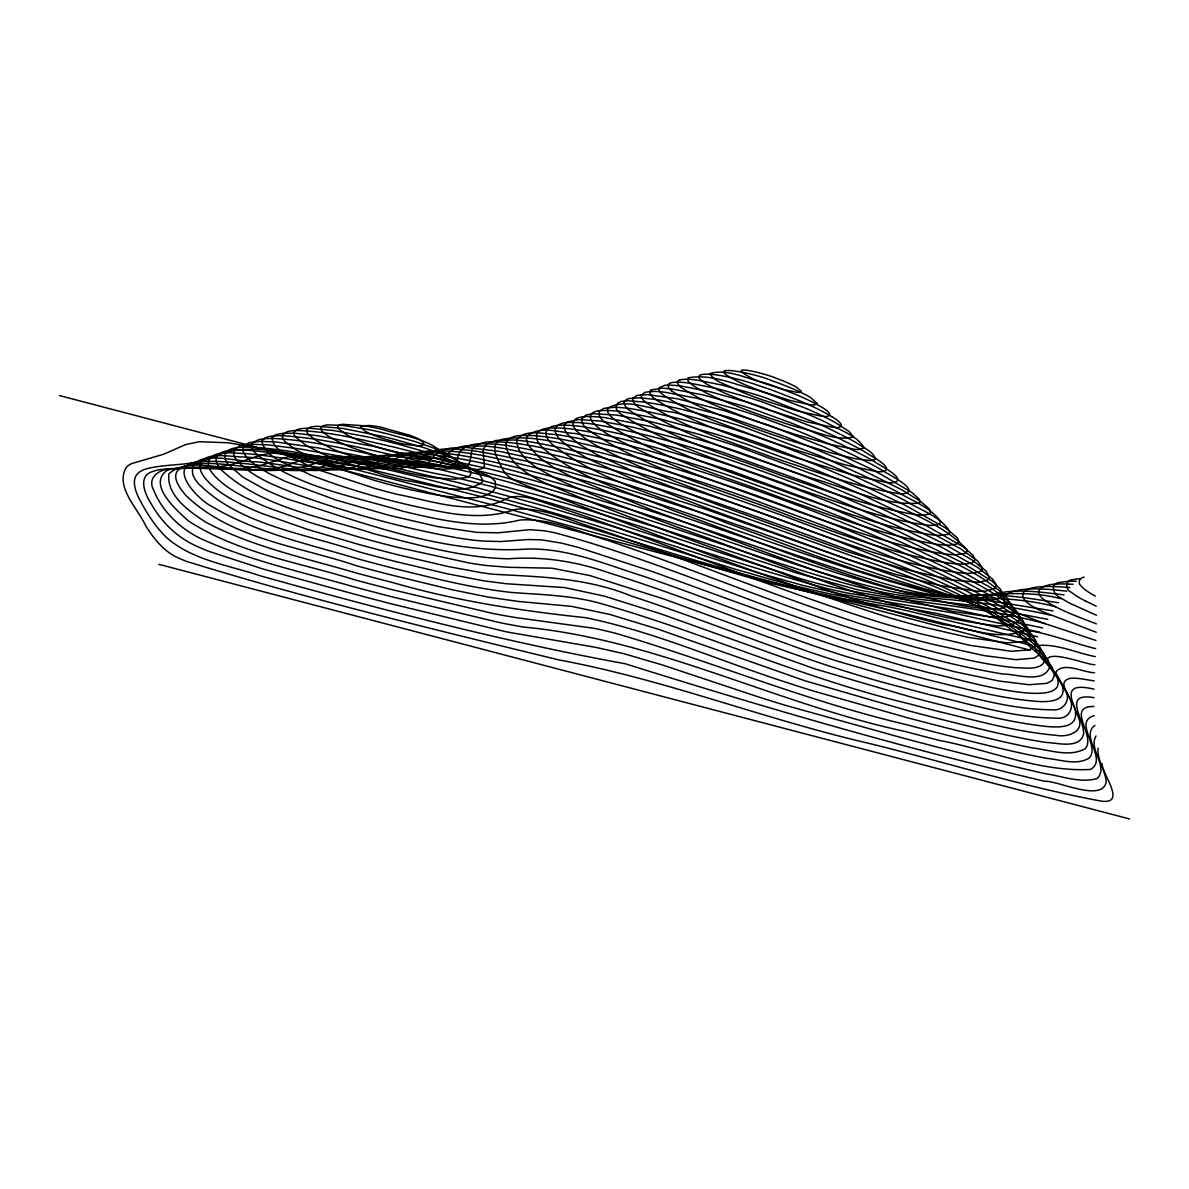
<?xml version="1.0" encoding="UTF-8"?>
<svg xmlns="http://www.w3.org/2000/svg" width="1189" height="1189" viewBox="0 0 1189 1189"><rect width="100%" height="100%" fill="white"/><g stroke="black" fill="none" stroke-linecap="round" stroke-linejoin="round"><path stroke-width="1.5" d="M1098.056 748.104C1097.001 759.905 1105.205 770.175 1106.246 781.738C1102.634 802.857 1057.571 780.4 1044.611 781.262C903.135 747.94 763.606 707.173 625.013 663.7C502.1 641.347 381.208 609.452 260.896 576.011C229.254 565.28 193.108 560.554 167.01 537.993C156.027 527.485 147.644 514.599 140.525 501.253C135.799 492.588 129.408 477.681 140.614 471.29A269.561 44.959 16.4 0 1 146.841 468.704C168.942 463.175 192.841 466.356 214.05 456.858C232.152 448.253 252.781 448.253 272.296 450.72C328.209 458.107 382.888 472.538 437.567 486.004C588.6 520.292 732.498 581.807 885.82 606.241A396.517 66.123 16.4 0 1 906.003 610.477L1035.129 641.213M1096.035 735.991C1087.89 749.323 1109.233 766.756 1097.09 778.542C1080.058 783.417 1062.134 776.149 1045.205 773.653C1009.729 765.805 974.564 756.665 939.399 747.628A1345.472 224.379 16.4 0 1 904.22 738.414L785.736 705.419A306.034 51.038 16.4 0 1 758.374 696.917L662.868 665.112L624.166 653.757L595.689 647.351L506.499 631.879L390.497 603.626A1303.263 217.349 16.4 0 1 353.43 593.891L263.17 569.055L208.818 551.354A59.94 10.002 16.4 0 1 197.76 546.672C177.978 538.216 161.867 522.67 151.33 504.047C145.162 494.654 137.017 475.853 153.024 471.379A239.925 40.01 16.4 0 1 160.604 469.477L217.498 466.712A325.444 54.278 16.4 0 0 226.846 465.493C245.32 461.867 262.293 451.33 281.808 453.277C350.25 457.185 416.536 477.042 482.779 493.376A626.96 104.558 16.4 0 1 526.222 505.176L540.475 509.174A557.492 92.98 16.4 0 1 584.275 521.897L735.174 569.204L790.522 585.018L831.527 594.247L936.204 613.346L1037.611 636.769M1094.891 725.394C1079.775 736.125 1107.672 759.489 1090.566 769.446C1039.171 772.226 989.248 749.769 939.206 740.405A1002.936 167.263 16.4 0 1 905.26 731.517C775.986 703.754 656.209 639.355 523.606 627.064A193.079 32.207 16.4 0 1 499.35 622.531L391.538 596.7A959.969 160.099 16.4 0 1 354.441 586.965C303.21 572.31 250.567 560.911 201.744 539.107C180.683 529.12 162.521 511.894 153.649 490.136C145.89 475.882 162.774 467.485 174.976 468.689C196.735 467.247 218.508 469.893 240.282 468.763A271.419 45.256 16.4 0 0 249.928 467.842L260.495 465.642L287.381 456.992L308.664 455.387L341.511 458.211L397.602 468.407L457.393 482.422L543.522 505.697L616.467 527.574L757.036 572.459L803.63 585.642L843.402 594.53L952.984 612.959L1040.122 632.355M651.483 389.858L661.307 388.268A68.516 11.429 16.4 0 1 672.454 389.085L703.368 394.971L741.891 405.627A118.514 19.767 16.4 0 1 758.582 411.052L792.825 423.596L824.527 436.764A263.363 43.919 16.4 0 1 841.381 444.433L861.921 454.659A269.799 44.989 16.4 0 1 873.454 460.99C876.605 463.918 910.937 480.074 892.226 482.808A36.874 6.153 16.4 0 1 887.039 482.511L853.137 475.243L792.082 456.442A342.818 57.176 16.4 0 1 778.676 451.924C736.556 436.348 692.28 423.581 654.455 398.731A89.992 15.011 16.4 0 1 651.364 389.814M1084.19 577.111C1079.523 577.527 1077.189 583.071 1081.187 586.132A94.139 15.695 16.4 0 0 1095.396 596.165M1094.266 715.644C1073.34 721.574 1100.167 745.503 1089.317 757.988C1076.654 765.865 1060.35 759.548 1046.632 758.329C1010.442 751.522 974.787 742.218 939.117 733.197A797.21 132.945 16.4 0 1 906.315 724.621C807.435 701.421 713.519 662.214 616.348 633.499A80.941 13.495 16.4 0 0 593.697 628.253L516.368 617.656A174.887 29.16 16.4 0 1 492.662 613.42L392.563 589.759A753.44 125.648 16.4 0 1 355.422 580.009C299.375 562.367 238.305 553.494 188.338 520.871C177.651 511.136 147.035 484.904 166.787 470.606A188.843 31.494 16.4 0 1 176.685 468.154C215.254 463.487 256.007 478.394 293.074 462.997C343.205 445.652 396.873 467.054 446.737 475.57C575.565 504.909 698.656 554.059 826.058 588.302A118.201 19.708 16.4 0 0 848.53 593.252L956.268 609.779L1042.649 627.97M664.71 385.399L658.974 387.941A83.914 14 16.4 0 0 662.927 394.718C691.24 414.069 724.606 424.339 756.353 436.571A268.417 44.766 16.4 0 0 795.768 449.992L844.799 464.765L875.728 471.394A35.076 5.856 16.4 0 0 881.584 471.721C898.483 469.105 866.974 454.064 864.135 451.434A232.925 38.851 16.4 0 0 855.738 446.782L836.729 437.24A236.329 39.415 16.4 0 0 821.361 430.225L761.123 406.683A110.592 18.444 16.4 0 0 746.157 401.793L710.071 391.731L682.218 386.247A65.068 10.85 16.4 0 0 664.71 385.399M1027.846 589.075L1025.572 589.224A200.837 33.5 16.4 0 0 1019.493 589.937L1011.661 591.899A237.815 39.668 16.4 0 0 1004.542 596.878L1003.843 598.439A203.23 33.887 16.4 0 0 1003.59 599.999L1005.775 605.26L1012.315 610.343A39.98 6.673 16.4 0 0 1016.342 612.484L1042.961 622.962L1095.976 640.47M1093.969 706.459C1064.868 706.355 1096.808 736.169 1085.096 748.817C1069.06 757.482 1049.619 749.887 1032.632 747.955C1001.197 741.743 970.12 733.881 939.072 726.003A659.865 110.042 16.4 0 1 907.341 717.71L813.737 691.121A247.669 41.303 16.4 0 1 786.94 682.56C719.925 660.995 655.08 631.909 585.865 617.715C520.975 610.878 456.413 600.98 393.559 582.803A615.263 102.611 16.4 0 1 356.373 573.024C305.736 558.102 253.004 547.103 205.965 522.328C189.645 511.671 166.356 495.828 168.883 473.817C187.535 457.364 218.627 469.447 241.367 468.421C270.735 472.568 300.549 471.007 327.674 458.478C398.374 451.969 467.44 478.023 535.243 494.475C618.488 517.839 700.024 546.732 782.466 572.667C867.271 603.195 958.78 600.044 1045.205 623.631M1076.402 581.228L1072.998 581.228A155.685 25.965 16.4 0 0 1061.643 582.238C1049.352 582.105 1052.25 594.916 1061.153 598.067A87.6 14.61 16.4 0 0 1070.07 603.358L1096.451 615.263M1093.895 697.675C1061.673 691.953 1084.754 719.464 1083.58 734.103C1079.478 749.338 1057.794 742.828 1046.558 742.501C1010.249 736.987 974.653 727.668 939.057 718.795A561.565 93.649 16.4 0 1 908.381 710.784L805.072 680.821L657.651 629.026L609.749 614.431L571.552 606.375L517.869 601.381L487.995 597.056L451.761 589.655L394.555 575.803A516.1 86.069 16.4 0 1 357.295 566.009C299.747 546.36 231.855 539.687 186.227 495.768C150.973 456.115 213.723 462.863 236.403 465.657C258.37 467.634 280.307 470.948 302.422 470.502C320.658 471.528 335.179 458.285 352.94 456.992C456.873 457.408 556.913 498.414 655.644 526.876A917.091 152.95 16.4 0 1 693.41 539.241L795.441 572.637L858.324 589.937L893.965 596.417L976.986 605.885L1047.777 619.335M1073.087 584.26L1064.229 583.933A170.339 28.402 16.4 0 0 1049.842 584.706C1009.788 594.485 1089.882 620.881 1096.421 623.898M1069.951 587.604L1064.051 587.098A177.726 29.636 16.4 0 0 1031.666 588.035A182.006 30.349 16.4 0 0 1025.111 590.755C1017.725 596.908 1029.035 604.517 1034.207 607.252A69.72 11.622 16.4 0 0 1043.08 611.889L1096.243 632.266M1066.949 591.171L1052.964 589.729A188.798 31.479 16.4 0 0 1027.831 589.06M1064.036 594.901C1040.613 592.167 1016.134 588.109 992.934 594.426C982.515 598.557 971.383 602.139 960.118 598.706C871.983 575.833 787.564 540.698 701.005 512.727C625.964 488.872 550.893 463.145 472.925 450.661C455.328 449.383 432.588 444.731 419.078 459.415C400.203 478.275 369.511 461.986 346.757 461.287C313.673 455.773 280.678 448.164 247.03 447.138C239.569 447.391 223.131 446.886 224.989 458.33A244.488 40.768 16.4 0 0 228.422 464.557L242.824 477.146L264.924 489.407A100.708 16.795 16.4 0 0 288.422 499.335C365.662 523.517 445.607 554.698 527.961 549.036C568.327 548.099 606.36 564.686 644.23 576.516C705.612 597.354 765.642 621.966 827.024 642.818A228.377 38.093 16.4 0 0 856.035 652.137L904.636 666.256A289.611 48.303 16.4 0 0 930.779 673.182C950.13 675.872 1107.36 726.033 1042.59 657.309C977.313 606.004 1069.045 642.877 1095.634 648.585M1093.999 689.159C1060.87 681.431 1071.274 699.266 1079.032 718.914C1083.878 732.647 1066.622 737.477 1056.218 735.307C1016.417 731.934 977.774 720.846 939.057 711.587A487.668 81.328 16.4 0 1 909.392 703.843C804.463 678.874 706.043 633.499 602.541 604.042C573.068 595.303 542.273 594.753 511.879 592.494C472.449 588.213 433.94 578.3 395.536 568.788A441.268 73.584 16.4 0 1 358.171 558.949C308.843 544.101 256.943 533.252 212.192 506.663C197.508 499.662 164.156 463.963 200.376 461.525C234.144 460.054 267.466 467.485 301.04 469.804C316.883 471.097 333.901 471.379 347.946 462.818C364.31 454.079 383.616 455.164 401.51 456.65A157.498 26.262 16.4 0 1 432.097 460.886C557.492 485.409 677.477 530.606 798.83 569.546C836.105 581.079 873.722 592.88 912.721 596.774C958.973 599.687 1005.106 604.889 1050.392 615.099M1061.197 598.766C1023.684 588.867 985.681 596.254 948.005 596.239A47.203 7.877 16.4 0 1 936.055 594.218C801.237 558.83 673.063 501.535 537.517 468.243C502.605 459.905 467.218 449.65 430.998 450.869C420.757 451.181 410.562 454.778 403.428 462.328C389.204 473.534 369.348 466.846 353.059 465.761C317.686 460.633 282.67 452.786 246.97 450.274A140.882 23.498 16.4 0 0 226.921 450.958C221.303 451.448 214.05 455.788 216.636 462.358A274.273 45.732 16.4 0 0 220.485 469.105C261.803 508.119 322.145 516.635 374.282 533.876C418.409 544.889 462.937 557.879 508.729 558.8C542.808 556.125 576.784 561.58 609.021 572.875C679.32 594.693 747.391 622.917 816.932 646.95A231.171 38.553 16.4 0 0 845.706 656.343L903.744 673.301A316.125 52.717 16.4 0 0 930.452 680.39C965.869 688.996 1001.361 698.656 1037.819 701.451C1046.617 702 1064.378 702.09 1063.025 689.085C1059.875 671.295 1040.643 662.318 1034.341 646.816L1034.935 645.954C1055.119 642.61 1075.525 652.791 1095.262 656.625M1058.433 602.734L1024.041 597.606A221.035 36.859 16.4 0 0 1005.983 595.823C987.212 593.935 968.426 595.986 949.654 596.135C917.447 595.213 886.682 583.992 856.065 575.015C730.878 534.5 607.609 486.643 478.736 458.657A126.896 21.164 16.4 0 0 448.327 453.678C430.537 452.206 410.294 449.13 394.421 459.43C383.839 469.521 368.545 470.22 354.768 468.525C318.384 464.973 282.61 456.844 246.182 453.618C235.125 453.737 206.054 447.911 208.521 466.46A308.872 51.513 16.4 0 0 212.757 473.698C224.201 487.148 240.356 495.323 256.125 502.635A98.063 16.349 16.4 0 0 270.111 508.52L308.65 522.134L360.549 537.532A296.135 49.388 16.4 0 0 398.33 547.52L469.224 562.992A141.238 23.557 16.4 0 0 486.539 565.518L508.104 567.287L552.008 568.208L589.922 575.58L663.685 598.959L807.197 651.2A231.87 38.672 16.4 0 0 835.54 660.564L902.837 680.346A347.203 57.904 16.4 0 0 930.125 687.569C970.209 696.769 1010.368 709.58 1051.819 709.774C1063.843 711.498 1071.884 699.013 1064.69 689.204C1060.291 679.93 1053.008 672.528 1047.554 663.923C1040.984 645.969 1088.723 665.751 1094.891 664.666M1055.713 606.776C998.121 591.349 937.467 603.313 880.41 585.909C777.651 556.66 678.161 516.992 575.313 487.921C521.703 473.192 467.797 455.565 411.825 453.485C394.005 450.973 379.796 461.808 364.562 468.258C324.374 472.746 284.602 459.667 244.622 456.962C233.103 457.676 196.022 448.446 200.614 470.621A349.819 58.335 16.4 0 0 205.221 478.32C216.235 491.503 231.721 499.87 247.03 507.094A95.893 15.992 16.4 0 0 261.729 513.395L307.996 529.566L359.806 544.725A335.313 55.913 16.4 0 0 397.423 554.654L448.134 566.529L480.46 572.533A144.553 24.107 16.4 0 0 492.692 574.213C539.553 576.71 586.994 577.809 631.255 595.986C721.753 625.637 809.412 663.908 901.916 687.346A384.24 64.072 16.4 0 0 929.768 694.733C971.562 704.274 1013.37 717.978 1056.575 718.141C1069.342 719.717 1075.54 706.073 1068.658 696.412C1065.255 687.866 1058.061 681.074 1055.832 672.097C1063.783 661.456 1083.194 672.573 1094.534 672.736M1094.222 680.881L1080.578 678.696A48.853 8.145 16.4 0 0 1070.873 678.25C1052.131 681.698 1077.412 702.714 1075.465 713.341C1077.041 729.11 1055.178 727.386 1045.012 726.301C1009.119 722.213 974.088 712.91 939.072 704.349A430.017 71.712 16.4 0 1 910.402 696.888L815.104 668.961L660.683 613.806L603.774 595.971L564.612 587.574L506.202 583.74L483.269 580.752L446.143 573.559L396.487 561.743A382.65 63.82 16.4 0 1 359.019 551.859C304.607 533.162 240.074 525.731 197.82 482.987A399.251 66.584 16.4 0 1 192.886 474.827C187.074 445.979 242.17 463.279 255.873 461.704C284.959 464.75 313.955 471.364 343.324 469.61C353.95 469.12 362.318 462.135 371.815 458.374C386.722 453.202 402.893 454.555 418.32 455.877C491.295 465.181 561.52 488.56 631.656 509.873A770.16 128.442 16.4 0 1 676.14 524.186C745.34 546.39 813.35 572.771 884.066 589.907A83.899 13.986 16.4 0 0 907.742 594.426L985.636 600.148L1053.023 610.908M409.373 489.437L428.308 493.42A104.81 17.478 16.4 0 0 448.699 496.616C462.699 497.73 478.602 500.301 491.206 492.499A338.568 56.463 16.4 0 0 495.516 487.044L495.308 481.411L490.463 476.819A24.107 4.028 16.4 0 0 487.371 475.199L459.013 465.018L411.335 451.493A234.634 39.133 16.4 0 0 393.812 447.064C362.482 439.841 330.958 431.8 298.707 430.537A105.717 17.627 16.4 0 0 286.638 431.904L282.551 435.144A121.07 20.198 16.4 0 0 286.103 442.546L296.002 449.873L309.616 457.096A86.232 14.387 16.4 0 0 330.542 465.91L374.431 480.371A117.904 19.663 16.4 0 0 409.373 489.437M1032.661 645.686L897.026 611.77L764.17 581.867L605.691 535.808L505.756 508.298L360.386 470.785L269.502 449.814L228.169 442.784L199.232 441.714L185.722 444.552L163.71 454.213L131.771 463.547A326.559 54.456 16.4 0 0 126.569 466.95C114.397 486.524 137.716 508.223 145.563 525.538C153.946 538.944 164.35 552.216 179.405 558.414A35.194 5.871 16.4 0 0 186.42 561.357C309.095 599.271 434.163 629.531 558.889 659.925C663.893 679.261 763.62 718.959 867.494 743.021C945.389 762.06 1022.183 786.494 1101.073 801.089C1127.41 804.819 1101.742 773.682 1102.069 763.606M59.45 395.551L1030.209 650.19M158.791 564.299L1129.55 818.953M1096.213 606.182L1085.245 600.906M900.95 522.64L942.491 543.15L971.532 559.573L986.261 571.121L989.322 577.839L987.791 580.083L978.919 582.313L951.809 579.935L905.646 569.486L847.385 551.637L715.466 503.928L643.754 476.105L596.358 454.421L579.593 444.463L570.185 436.958A196.215 32.727 16.4 0 1 564.582 429.378L564.225 425.216L566.915 422.05L578.657 419.554L599.88 420.995L632.845 427.148L676.214 438.161L720.192 451.374L809.01 483.343A466.95 77.88 16.4 0 1 838.29 495.1L847.757 499.038A444.954 74.208 16.4 0 1 883.724 514.688L892.255 518.582A485.929 81.045 16.4 0 1 900.95 522.64M831.646 416.581C834.797 418.26 847.044 426.063 838.111 427.535A29.041 4.845 16.4 0 1 833.459 427.386L807.227 421.902L766.563 409.298A135.501 22.591 16.4 0 1 743.824 400.975C658.453 367.505 712.211 368.605 761.688 386.618A79.604 13.272 16.4 0 1 771.72 389.992L800.331 401.079A132.009 22.011 16.4 0 1 815.654 408.005L820.945 410.621A113.906 18.994 16.4 0 1 831.646 416.581M671.547 390.75C694.034 406.519 720.608 415.139 745.934 425.186A222.848 37.171 16.4 0 0 785.171 438.86A213.351 35.581 16.4 0 0 794.906 442.011L829.669 452.474L855.025 458.701L870.586 460.633L874.45 459.875L875.416 458.686C872.741 451.092 863.511 447.926 857.388 443.408A198.771 33.143 16.4 0 0 849.347 438.86L831.899 430.032A209.754 34.986 16.4 0 0 818.077 423.685L763.695 402.372A103.265 17.226 16.4 0 0 749.858 397.839L716.477 388.461L690.527 383.274A61.129 10.196 16.4 0 0 671.176 382.784L669.793 383.259A74.446 12.41 16.4 0 0 671.696 390.78M680.554 386.886C700.113 400.812 723.313 408.436 745.429 417.294A189.898 31.672 16.4 0 0 773.563 427.297L785.87 431.369A166.044 27.689 16.4 0 0 796.719 434.817L830.427 444.478L854.311 449.293A32.014 5.336 16.4 0 0 859.573 449.561L864.121 447.867C856.793 434.892 839.256 430.24 826.86 422.764A183.299 30.572 16.4 0 0 810.214 415.199L766.311 398.137A95.759 15.977 16.4 0 0 753.648 393.96L723.075 385.31L699.117 380.421A56.463 9.423 16.4 0 0 680.034 379.915M361.07 427.029L364.339 430.581A29.457 4.919 16.4 0 0 371.087 434.059A29.145 4.86 16.4 0 0 382.68 438.444L397.602 442.68A33.991 5.663 16.4 0 0 406.534 444.523L415.882 445.682A40.456 6.748 16.4 0 0 421.961 445.399C427.371 443.601 419.554 439.261 417.235 438.355A25.801 4.31 16.4 0 0 410.71 435.531L379.737 426.91A39.519 6.599 16.4 0 0 368.991 425.484L362.392 425.84A34.347 5.722 16.4 0 0 361.07 427.029M680.732 386.93A66.435 11.087 16.4 0 1 679.855 379.856M1085.23 600.906A92.043 15.353 16.4 0 1 1071.586 592.464C1064.393 589.164 1065.047 579.459 1073.741 579.548A142.219 23.721 16.4 0 1 1080.013 578.671M471.022 472.301L470.636 474.337A136.438 22.754 16.4 0 1 466.578 477.428L454.391 479.226L433.435 477.621A85.816 14.313 16.4 0 1 412.791 473.906A88.328 14.729 16.4 0 1 386.737 467.545L342.254 452.979A71.697 11.964 16.4 0 1 330.943 448.223L316.735 440.866L308.65 434.654A90.022 15.011 16.4 0 1 306.732 429.928L309.066 427.698A85.549 14.268 16.4 0 1 317.597 426.271L342.581 428.382L384.181 436.764A122.378 20.406 16.4 0 1 395.64 439.633L424.087 447.733L446.588 455.625A47.575 7.937 16.4 0 1 456.234 459.861L467.634 466.965L471.022 472.301M1040.494 649.803L1039.543 654.589L1034.341 658.097L1016.03 659.672L984.418 655.659L931.715 644.052A215.268 35.908 16.4 0 1 898.304 635.119A211.166 35.224 16.4 0 1 859.112 623.393C771.706 594.545 686.558 559.32 599.464 529.551C572.682 521.689 546.093 507.777 517.587 509.13A161.035 26.857 16.4 0 0 513.678 509.858C489.125 518.434 462.625 516.026 437.552 511.032C394.168 502.605 351.379 490.76 310.136 474.842C294.203 465.835 266.529 460.901 261.699 440.866L265.31 437.701L268.684 436.66A119.643 19.945 16.4 0 1 285.315 435.858C342.447 440.049 397.275 458.3 453.589 467.426C472.063 472.241 469.194 460.812 472.241 449.308C480.252 439.35 495.219 442.04 506.484 442.278C530.948 444.656 554.936 450.423 578.746 456.323C654.232 475.749 728.233 500.51 801.312 527.544A1249.163 208.328 16.4 0 1 829.342 537.904L930.601 577.765A233.787 38.984 16.4 0 1 951.78 587.485L987.093 606.063L1016.877 624.299A299.717 49.983 16.4 0 1 1027.786 632.697A301.307 50.25 16.4 0 1 1035.441 640.351L1040.494 649.803M444.389 454.54L443.125 457.007A71.399 11.905 16.4 0 1 438.28 458.33L422.942 457.75L404.884 454.57A55.586 9.274 16.4 0 1 388.922 450.601L369.898 444.656A49.314 8.219 16.4 0 1 346.802 434.877L338.479 428.739A56.596 9.438 16.4 0 1 338.285 425.751A58.008 9.675 16.4 0 1 342.343 424.295L364.072 425.781A69.765 11.637 16.4 0 1 381.728 429.259C402.685 435.887 428.59 438.206 444.389 454.54M940.603 521.406L939.786 523.859L938.136 524.706L931.879 525.404A52.063 8.68 16.4 0 1 926.751 525.137C882.401 519.043 840.281 502.873 797.997 488.828C738.042 465.969 673.881 449.531 620.168 413.475A126.316 21.06 16.4 0 1 616.363 408.897C614.282 396.814 635.149 401.941 642.015 401.823C670.804 405.583 698.864 413.445 726.613 421.753A148.729 24.806 16.4 0 1 748.639 428.828L820.172 455.877L883.486 484.74A446.99 74.55 16.4 0 1 896.209 491.28C911.235 500.524 930.021 506.767 940.603 521.406M1049.932 666.42C1044.135 684.418 1016.372 673.836 1002.639 673.985C956.759 666.375 911.785 654.054 867.257 640.782C762.253 608.545 662.11 561.55 555.917 533.058A42.447 7.075 16.4 0 0 544.012 530.784L529.67 529.685L498.161 532.806L476.982 532.39L437.656 526.578L389.026 515.313L335.774 499.974L285.092 481.307L268.699 473.341L256.556 465.954L246.599 457.483L242.497 450.453L243.582 445.801L249.274 442.709L260.064 441.372L276.428 442.011L318.117 447.926L405.687 464.795L430.804 467.292L440.183 464.795L447.421 453.693L455.268 448.104L465.137 445.934L485.305 446.098A109.76 18.311 16.4 0 1 502.457 448.253C625.161 471.765 742.412 516.933 859.721 558.756C917.403 579.281 976.63 599.271 1025.527 637.363A389.457 64.949 16.4 0 1 1035.53 645.538A380.822 63.507 16.4 0 1 1042.931 653.014L1047.791 659.85L1049.932 666.42M624.106 402.164L624.924 405.508A117.548 19.604 16.4 0 0 628.372 409.551C674.416 440.985 729.541 455.699 781.173 475.437C825.389 490.195 869.337 507.123 915.53 514.614A47.515 7.922 16.4 0 0 923.481 515.105L929.144 514.198L930.645 512.86L929.322 508.877L920.123 501.089L901.961 489.927L847.385 462.462L786.122 436.972L728.768 417.19L676.021 403.22L655.971 399.474L639.727 397.825L629.189 398.523L626.142 399.653L624.106 402.164M581.718 418.989L582.164 422.63A168.362 28.075 16.4 0 0 587.217 429.229C649.387 471.959 724.904 489.823 794.252 517.72C843.61 535.228 893.147 553.494 944.928 562.471A72.544 12.098 16.4 0 0 964.874 564.121L972.379 562.813L974.98 559.677L972.974 555.204L963.268 546.806L923.199 523.918L863.779 495.59A414.248 69.081 16.4 0 0 845.245 487.535A420.267 70.092 16.4 0 0 815.728 475.347L738.815 446.856A184.087 30.706 16.4 0 0 695.773 433.435L651.676 421.842L616.883 415.124L592.91 413.698L586.043 415.035L581.718 418.989M1035.634 642.194L1034.504 646.667L1029.273 649.893L1011.601 651.29L970.001 645.345L918.963 633.365A201.253 33.56 16.4 0 1 879.444 622.233C762.758 585.627 650.502 536.046 533.861 499.261C524.186 496.378 512.994 494.535 503.883 500.064C469.923 515.758 431.28 500.628 396.858 494.297A134.134 22.368 16.4 0 1 375.65 488.634L320.852 470.651A90.81 15.145 16.4 0 1 303.79 463.472C293.133 456.725 273.292 452.058 272.013 437.522L275.685 434.713L283.22 433.257L294.664 433.212L317.76 435.694L374.713 446.678L460.336 467.247L477.517 469.596L482.348 468.615L484.443 466.251L482.972 450.289L486.197 444.27L495.887 440.45L513.262 439.96A104.498 17.434 16.4 0 1 532.553 442.189C617.864 457.914 700.351 486.033 781.842 515.283C861.356 545.394 943.442 572.444 1015.049 619.35A276.294 46.074 16.4 0 1 1028.247 630.289L1033.94 637.482L1035.634 642.194M967.103 549.69L966.999 551.503L964.859 553.48L954.99 554.773A67.193 11.206 16.4 0 1 944.304 553.925C894.5 546.301 846.999 528.54 799.603 512.087C734.861 487.713 667.728 467.797 607.118 433.881A149.903 24.999 16.4 0 1 595.54 425.305A156.071 26.024 16.4 0 1 590.457 418.305C589.417 409.269 602.986 410.651 608.768 410.502A88.06 14.684 16.4 0 1 620.732 411.513L661.099 419.197L712.895 433.301A175.407 29.249 16.4 0 1 734.43 440.079A172.242 28.729 16.4 0 1 746.766 444.21L806.543 466.356A388.55 64.8 16.4 0 1 826.087 474.248A400.455 66.777 16.4 0 1 867.598 492.172C901.203 509.68 940.975 521.912 967.103 549.69M482.615 480.103L482.6 480.549A175.392 29.249 16.4 0 1 482.125 482.169C460.217 497.671 428.947 483.046 404.721 480.326A103.265 17.226 16.4 0 1 384.255 475.095L334.377 458.761A79.187 13.198 16.4 0 1 321.714 453.44L305.796 445.206L295.541 436.987A105.836 17.657 16.4 0 1 294.233 432.068L296.106 430.21A97.26 16.215 16.4 0 1 309.556 428.248L333.856 430.567L368.531 437.106A162.655 27.124 16.4 0 1 380.941 439.915A158.613 26.455 16.4 0 1 389.695 442.026A162.64 27.124 16.4 0 1 399.118 444.404L434.015 454.243L463.309 464.676A43.919 7.327 16.4 0 1 470.294 467.961L479.732 474.366L482.615 480.103M1045.324 658.795C1042.872 671.339 1024.859 667.549 1015.659 667.728C984.73 664.725 954.47 657.086 924.388 649.551A230.25 38.405 16.4 0 1 897.457 642.268L877.824 636.576A217.855 36.339 16.4 0 1 839.003 624.329C761.317 597.502 685.102 566.588 607.252 540.237C578.79 531.899 550.269 517.914 519.965 520.039C480.921 529.699 440.629 520.247 402.417 511.107C352.509 495.887 296.21 487.237 255.115 452.846A174.634 29.131 16.4 0 1 252.113 448.06L251.89 444.359L253.094 442.397L258.816 439.633A125.514 20.926 16.4 0 1 276.279 438.607C333.292 441.951 387.852 461.57 444.448 467.336C451.835 468.6 457.557 463.19 458.047 456.13C462.536 441.639 481.59 443.631 493.598 444.047A107.753 17.969 16.4 0 1 510.676 446.009C613.583 465.003 712.523 500.837 810.779 536.076C881.881 562.962 956.045 585.538 1019.077 629.382A335.239 55.913 16.4 0 1 1030.06 637.78A334.897 55.853 16.4 0 1 1040.197 647.871L1044.343 654.559L1045.324 658.795M458.805 464.2L458.33 465.865A102.18 17.032 16.4 0 1 453.128 468.555L442.412 469.269L428.768 468.065A73.242 12.217 16.4 0 1 385.34 458.627L354.485 448.55A62.2 10.374 16.4 0 1 338.315 441.728L328.981 436.72L322.249 431.414A74.06 12.351 16.4 0 1 321.104 427.475L321.981 426.509A73.569 12.276 16.4 0 1 328.03 424.874L342.818 425.394L369.17 429.705A97.736 16.304 16.4 0 1 387.614 433.896L416.165 441.877L436.972 449.249A45.687 7.624 16.4 0 1 444.537 452.578L455.506 459.207L458.805 464.2M709.848 373.614C714.411 382.026 726.316 384.136 734.163 388.773A99.43 16.587 16.4 0 0 741.505 391.865L746.603 393.916A110.607 18.444 16.4 0 0 763.427 400.188L797.076 410.844L821.064 416.135A26.381 4.399 16.4 0 0 826.994 416.418C834.529 415.035 824.289 408.6 821.629 407.158A91.107 15.189 16.4 0 0 816.873 404.409L809.1 400.44A106.267 17.716 16.4 0 0 797.046 394.971L774.604 386.202A70.314 11.727 16.4 0 0 766.088 383.289C748.327 379.559 727.609 368.04 709.848 373.614M505.771 443.423C507.45 463.398 528.585 475.02 544.651 482.749C636.056 521.986 730.522 553.584 823.501 588.837C862.946 602.868 903.06 615.114 943.843 624.641C969.659 628.178 998.626 641.005 1023.922 630.66C1028.693 618.235 1010.888 610.299 1003.144 603.626C979.275 588.287 953.563 576.085 928.029 563.824A356.195 59.405 16.4 0 0 897.769 550.314L834.232 524.617A730.611 121.843 16.4 0 0 790.507 508.045C733.628 486.747 675.887 467.649 617.165 452.117C589.581 445.102 561.832 437.879 533.371 435.56C524.468 435.798 510.14 433.227 505.771 443.423M641.198 395.179L641.495 397.364A101.095 16.854 16.4 0 0 646.221 402.789C684.626 428.159 729.6 441.253 772.374 457.319C813.603 470.785 854.549 486.687 897.576 493.465A39.43 6.569 16.4 0 0 903.402 493.762C923.556 490.745 882.595 471.632 879.919 468.942A311.132 51.885 16.4 0 0 867.955 462.491L864.923 460.916A272.311 45.42 16.4 0 0 851.547 454.272A290.502 48.452 16.4 0 0 827.603 443.289L793.182 429.021L756.07 415.451A125.692 20.956 16.4 0 0 736.496 409.135L696.62 398.226L664.592 392.207A71.875 11.979 16.4 0 0 654.099 391.419L645.166 392.207L641.198 395.179M801.312 391.344L799.305 392.415A16.17 2.705 16.4 0 1 796.764 392.311L783.61 389.561L766.459 384.092A52.598 8.769 16.4 0 1 759.622 381.535A49.923 8.323 16.4 0 1 752.072 378.355C719.717 361.352 769.759 375.04 775.377 377.953A43.354 7.223 16.4 0 1 782.05 380.48A46.252 7.714 16.4 0 1 796.675 387.332L801.312 391.344M1002.431 593.742C1001.762 600.356 992.666 599.717 987.791 600.133A89.859 14.981 16.4 0 1 970.64 598.87C885.76 585.672 806.157 551.354 725.751 522.67C667.876 497.849 602.853 483.581 552.291 444.463A232.97 38.851 16.4 0 1 546.256 435.917C543.7 424.518 559.885 425.023 567.227 425.246A96.16 16.037 16.4 0 1 580.485 426.361C656.893 438.429 730.388 464.334 802.56 491.488A527.634 88.001 16.4 0 1 831.601 502.873L897.279 530.77L961.693 562.367L992.31 581.317L1000.529 589.298L1002.431 593.742M1030.625 634.525L1029.302 638.686L1024.086 641.644L1007.098 642.863L967.98 637.378L919.84 626.172A189.75 31.642 16.4 0 1 890.115 617.938C768.094 579.266 649.179 531.394 529.298 486.658C519.103 482.258 506.009 478.795 501.817 467.203C497.017 458.865 488.471 443.229 502.546 439.217C535.511 433.866 568.476 445.86 600.445 452.548C651.438 465.835 701.822 481.471 751.493 499.127C839.181 531.795 929.322 561.594 1009.119 611.488A258.726 43.146 16.4 0 1 1020.266 620.004L1027.549 627.643L1030.625 634.525M555.233 428.248L555.531 432.677A213.084 35.536 16.4 0 0 561.371 440.747L571.106 448.61L588.406 458.924L637.78 481.396L712.508 510.304L846.523 558.964L895.035 574.213L940.722 585.731L977.343 591.201L985.369 591.201L994.792 588.51L996.085 585.85L995.713 583.769L992.473 578.984L977.744 567.45L942.134 547.579L893.489 524.111A442.457 73.792 16.4 0 0 871.894 514.495L834.916 498.964A495.07 82.561 16.4 0 0 805.756 487.401C735.946 460.797 664.755 435.828 590.799 423.789A94.734 15.799 16.4 0 0 578.032 422.541C570.527 422.749 559.9 420.817 555.233 428.248M982.352 567.837L981.43 570.69L978.874 572.191L969.08 573.351A77.047 12.856 16.4 0 1 957.799 572.578C907.534 565.384 859.379 548.307 811.656 531.542C739.201 503.824 663.982 481.649 595.317 444.968A161.392 26.916 16.4 0 1 584.602 437.953L577.527 431.845A181.739 30.305 16.4 0 1 573.44 426.019C570.765 415.184 587.604 416.522 594.188 416.67A91.672 15.294 16.4 0 1 604.725 417.607L649.283 426.138L700.886 440.138A196.393 32.757 16.4 0 1 722.615 446.856A189.943 31.672 16.4 0 1 741.862 453.217L802.129 475.318A432.395 72.113 16.4 0 1 822.045 483.21A438.444 73.124 16.4 0 1 886.816 511.077L928.862 531.468L960.118 548.501L977.328 560.658L982.352 567.837M853.048 436.259L852.929 437.106C835.005 441.193 815.877 431.042 798.161 427.386A126.45 21.09 16.4 0 1 786.509 423.774L767.648 417.532A161.407 26.916 16.4 0 1 742.218 408.288C725.944 401.867 709.461 395.506 694.465 386.395C692.34 384.493 685.667 381.595 688.149 377.864C711.379 373.376 735.188 384.954 757.586 390.215A87.956 14.669 16.4 0 1 768.971 394.005L807.078 408.853A157.765 26.307 16.4 0 1 821.495 415.437L827.797 418.543A129.482 21.595 16.4 0 1 835.599 422.704L849.109 431.488L853.048 436.259M817.185 403.472L814.569 404.944A22.517 3.76 16.4 0 1 810.274 404.78L790.209 400.47L764.869 392.415A83.958 14 16.4 0 1 750.972 387.183A78.236 13.049 16.4 0 1 742.739 383.765C691.091 359.658 759.563 374.505 770.962 380.406A59.227 9.869 16.4 0 1 777.68 382.769L789.362 387.302A78.563 13.109 16.4 0 1 802.768 393.336L804.21 394.049A68.784 11.474 16.4 0 1 810.541 397.542L817.185 403.472M632.682 398.434L633.024 401.154A108.972 18.177 16.4 0 0 638.107 406.891C690.958 440.108 752.206 456.844 810.556 477.874C846.018 487.401 882.728 506.009 919.706 503.14L919.365 499.291L911.651 492.305L873.9 470.279L823.338 446.663L770.1 425.677L723.001 410.279L677.195 398.746L647.262 394.629L637.066 395.372L632.682 398.434M536.551 434.059L536.729 439.068A257.389 42.923 16.4 0 0 542.853 448.09C579.905 479.613 629.174 491.443 672.989 510.467C752.771 539.122 831.185 572.281 913.182 594.411C939.518 600.98 966.137 608.144 993.424 608.842C1000.231 610.135 1013.741 605.632 1006.31 597.056C977.611 569.62 938.507 556.407 903.64 538.543A427.119 71.236 16.4 0 0 883.382 529.536L810.764 499.93L730.477 470.666C679.38 454.079 627.792 437.745 574.599 429.452A97.424 16.245 16.4 0 0 559.93 428.01C552.172 428.203 541.396 426.465 536.551 434.059M1054.435 675.471L1052.057 680.539L1046.885 683.333L1029.094 684.73L999.161 681.044L954.767 671.755L895.763 656.477L837.532 638.805L652.716 571.686L578.538 547.46L561.431 543.105L541.367 539.821L527.767 539.553L500.703 541.545L483.7 541.099A134.535 22.442 16.4 0 1 456.472 537.696C402.685 527.961 349.715 513.44 298.276 494.966C276.591 486.019 252.737 477.919 236.581 460.039A218.449 36.428 16.4 0 1 233.594 454.347L234.396 449.279L240.029 445.845L251.161 444.285L268.432 444.879L300.787 449.1L392.771 465.672L414.887 467.574L422.199 466.668L426.242 464.973L434.713 455.328L440.435 451.077L450.215 448.134L465.895 447.376L500.376 451.508L542.139 460.619L615.516 480.832L703.65 508.565L962.124 599.806L978.175 606.479L989.293 612.617L1038.25 650.769A452.519 75.472 16.4 0 1 1045.621 658.171L1052.176 667.252L1054.435 675.471M526.801 436.839L526.385 439.336L528.169 445.117L539.197 457.512L555.233 468.392L573.559 477.829L651.572 509.903L816.234 571.092L892.597 596.224L952.121 611.295L992.964 617.359L1007.544 616.571L1013.831 612.9L1014.202 609.288L1009.788 602.273L991.091 587.886L961.96 571.508L912.483 547.386A408.139 68.07 16.4 0 0 888.971 536.893L849.109 520.277A601.872 100.366 16.4 0 0 795.738 499.469L741.832 479.866A281.109 46.876 16.4 0 0 724.042 473.787C675.01 457.869 625.503 442.635 574.703 433.45C559.603 432.751 538.84 424.547 526.801 436.839M516.71 439.499C517.037 459.712 540.802 469.848 556.051 478.498C596.685 497.715 639.177 512.622 681.148 528.6C785.126 564.73 887.306 613.197 997.809 625.919C1066.919 624.493 950.695 570.289 940.484 565.265C865.206 529.373 786.895 500.123 707.856 473.727A284.587 47.456 16.4 0 0 663.967 460.202C628.491 450.066 592.835 439.915 556.274 434.55C543.655 434.178 526.192 428.486 516.71 439.499M607.49 408.228L607.847 412.315A135.665 22.621 16.4 0 0 610.195 415.63A133.748 22.309 16.4 0 0 619.35 423.106C675.56 455.803 738.562 474.381 799.261 496.839C843.06 511.612 886.801 528.228 932.741 534.946A56.953 9.497 16.4 0 0 939.904 535.422L947.915 534.426L950.056 531.988C940.767 516.16 920.301 510.334 905.364 500.703A489.69 81.669 16.4 0 0 887.945 491.815L847.326 472.776A358.855 59.851 16.4 0 0 822.119 461.986C773.534 441.892 723.774 424.31 672.588 412.122C652.196 410.309 626.707 397.215 607.49 408.228M599.197 411.32L599.33 415.764A145.682 24.3 16.4 0 0 603.774 421.367C658.201 458.761 723.848 475.377 784.77 499.261C834.782 516.516 884.631 535.882 937.095 544.339A62.14 10.359 16.4 0 0 948.881 545.216L956.209 544.235L958.899 541.679L957.517 537.933L945.493 527.901L904.71 505.057L850.834 479.524A379.232 63.24 16.4 0 0 824.081 468.109C761.629 442.694 697.527 419.672 630.794 408.674A86.069 14.357 16.4 0 0 614.371 407.322L603.982 408.332L599.197 411.32"/></g></svg>
